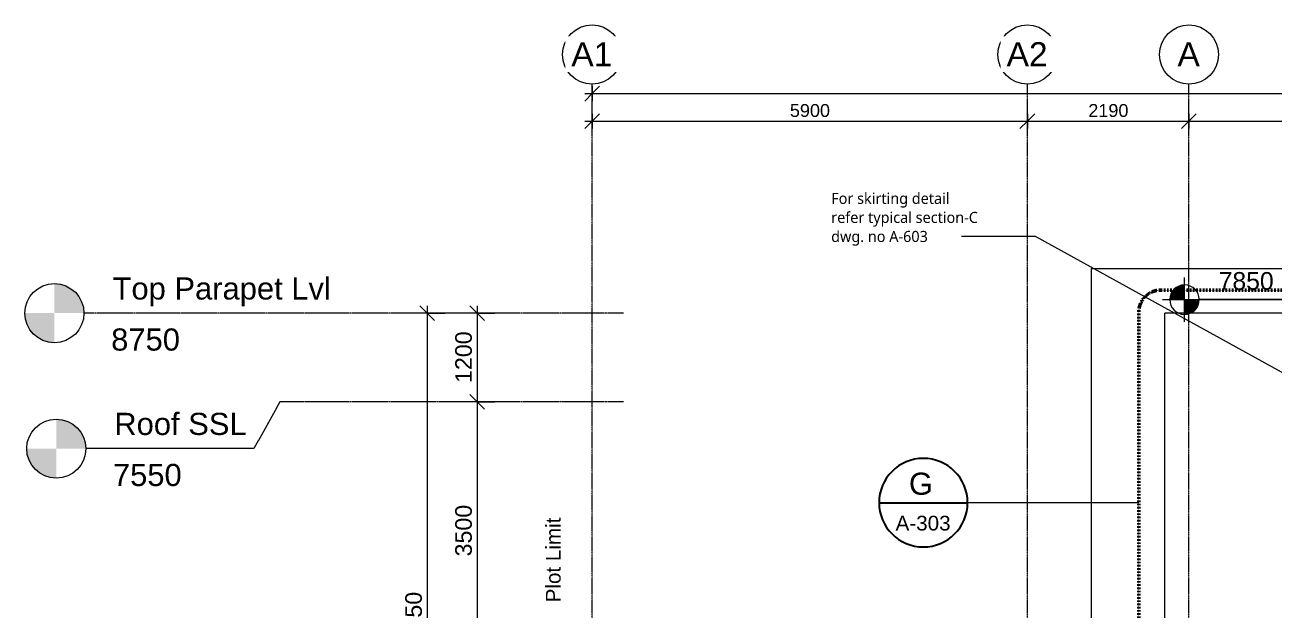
# Model space of a CAD drawing. Header units: millimetres. Extents: x -25665 to 60211, y -6376 to 13478.
# Drawn here: x -25665 to -8748, y 4741 to 12654 of the extents above; entities that cross this region are included whole.
import ezdxf

# ---------------------------------------------------------------- set-up
doc = ezdxf.new("R2010")
doc.units = ezdxf.units.MM
for name, pattern in [('Callout Boundary', [2.38125, 1.190625, -1.190625]), ('Centre', [31.75, 6.35, -4.75, 15.9, -4.75]), ('Grid Line', [22.225, 12.7, -3.175, 3.175, -3.175])]:
    doc.linetypes.add(name, pattern=pattern)
for name, color, linetype, lineweight in [('A-ANNO-DIMS', 211, 'Continuous', 9), ('A-ANNO-DIMS-100', 211, 'Continuous', 9), ('A-ANNO-SYMB', 150, 'Continuous', 9), ('A-FLOR-LEVL', 51, 'Continuous', 9), ('A-GENM', 13, 'Continuous', 9), ('A-WALL', 113, 'Continuous', 9), ('G-ANNO-DIMS', 111, 'Continuous', 9), ('G-ANNO-TEXT', 231, 'Continuous', 9), ('S-GRID', 1, 'Continuous', 9), ('S-GRID-IDEN', 1, 'Continuous', 9)]:
    doc.layers.add(name, color=color, linetype=linetype, lineweight=lineweight)
doc.styles.add('Arial', font='arial.ttf', dxfattribs={"height": 300})
doc.styles.add('Arial_1', font='arial.ttf', dxfattribs={"height": 325})
doc.styles.add('Arial_2', font='arial.ttf', dxfattribs={"height": 240})
doc.styles.add('Arial_3', font='arial.ttf', dxfattribs={"height": 225})
doc.styles.add('Arial_5', font='arial.ttf', dxfattribs={"height": 200})
doc.styles.add('Arial_9', font='arial.ttf', dxfattribs={"height": 175})
doc.styles.add('Lucida Sans Unicode_2', font='l_10646.ttf', dxfattribs={"height": 150})
doc.dimstyles.new('Ele-dim-100', dxfattribs={"dimscale": 304.8, "dimtxt": 229.558365, "dimasz": 0.656168, "dimexe": 0.492126, "dimexo": 0.0625, "dimgap": 0.016404, "dimtad": 1, "dimdec": 0, "dimrnd": 5, "dimzin": 0, "dimdsep": 46, "dimtxsty": 'Arial_3', "dimblk1": 'OBLIQUE', "dimblk2": 'OBLIQUE', "dimsah": 1, "dimcen": 0.09, "dimdle": 0.328084, "dimazin": 0, "dimtfac": 1, "dimtdec": 4, "dimtix": 1, "dimtmove": 0, "dimatfit": 3, "dimfxl": 0.787402, "dimfxlon": 1, "dimtvp": 1, "dimtolj": 1, "dimtzin": 0, "dimarcsym": 2})
doc.dimstyles.new('Ele-dim-100_1', dxfattribs={"dimscale": 304.8, "dimtxt": 229.558365, "dimasz": 0.656168, "dimexe": 0.492126, "dimexo": 0.0625, "dimgap": 0.016404, "dimtad": 1, "dimdec": 0, "dimrnd": 5, "dimzin": 0, "dimdsep": 46, "dimtxsty": 'Arial_3', "dimblk1": 'OBLIQUE', "dimblk2": 'OBLIQUE', "dimsah": 1, "dimcen": 0.09, "dimdle": 0.328084, "dimazin": 0, "dimtfac": 1, "dimtdec": 4, "dimtix": 1, "dimtmove": 2, "dimatfit": 3, "dimfxl": 0.787402, "dimfxlon": 1, "dimtvp": 1, "dimtolj": 1, "dimtzin": 0, "dimarcsym": 2})
doc.dimstyles.new('grid-dim', dxfattribs={"dimscale": 304.8, "dimtxt": 178.545395, "dimasz": 0.656168, "dimexe": 0.328084, "dimexo": 0.0625, "dimgap": 0.016404, "dimtad": 1, "dimdec": 0, "dimzin": 0, "dimdsep": 46, "dimtxsty": 'Arial_9', "dimblk1": 'OBLIQUE', "dimblk2": 'OBLIQUE', "dimsah": 1, "dimcen": 0.09, "dimdle": 0.328084, "dimazin": 0, "dimtfac": 1, "dimtdec": 4, "dimtix": 1, "dimtmove": 0, "dimatfit": 3, "dimfxl": 0.328084, "dimfxlon": 1, "dimtvp": 1, "dimtolj": 1, "dimtzin": 0, "dimarcsym": 2})

# ---------------------------------------------------------------- blocks, each defined once
blk = doc.blocks.new('Generic Models 1 - Generic Models 1-685400-Section - A')
at = {"layer": 'A-GENM'}
for p in [(-10213, 90), (-10013, 8750)]:
    blk.add_line(p, (-10213, 8750), dxfattribs=at)
blk = doc.blocks.new('Level - Standard-24867-Section - A')
at = {"layer": 'A-FLOR-LEVL'}
h = blk.add_hatch(color=256, dxfattribs=at)
edge = h.paths.add_edge_path()
edge.add_line((-25241, -1374), (-24841, -1374))
edge.add_arc((-25241, -1374), 400, 0, 90)
edge.add_line((-25241, -974), (-25241, -1374))
h = blk.add_hatch(color=256, dxfattribs=at)
edge = h.paths.add_edge_path()
edge.add_line((-25241, -1774), (-25241, -1374))
edge.add_line((-25241, -1374), (-25641, -1374))
edge.add_arc((-25241, -1374), 400, 180, 270)
blk.add_circle((-25241, -1374), 400, dxfattribs=at)
blk = doc.blocks.new('Grid - 100-grid-312781-Section - A')
at = {"layer": 'S-GRID-IDEN'}
blk.add_circle((-9888, 12254), 400, dxfattribs=at)
blk = doc.blocks.new('DIMBLOCK1-Section - A')
at = {"layer": 'A-ANNO-DIMS-100', "transparency": 16777216}
for p, q in [((-19536, 8750), (-19636, 8850)), ((-19536, 8850), (-19536, 7550)), ((-19296, 8750), (-19686, 8750)), ((-19536, 8750), (-19436, 8650)), ((-19536, 8750), (-19296, 8750)), ((-19536, 7550), (-19636, 7650)), ((-19296, 7550), (-19686, 7550)), ((-19536, 7550), (-19436, 7450)), ((-19536, 7550), (-19296, 7550))]:
    blk.add_line(p, q, dxfattribs=at)
at = {"layer": 'A-ANNO-DIMS-100', "color": 0, "transparency": 16777216, "insert": (-19833, 7804), "char_height": 225, "width": 830.65, "attachment_point": 1, "rotation": 90, "line_spacing_factor": 0.941778, "style": 'Arial_3'}
blk.add_mtext('1200', dxfattribs=at)
blk = doc.blocks.new('_Oblique')
at = {"color": 0, "linetype": 'ByBlock', "lineweight": -2}
blk.add_line((-0.5, -0.5), (0.5, 0.5), dxfattribs=at)
blk = doc.blocks.new('DIMBLOCK2-Section - A')
at = {"layer": 'A-ANNO-DIMS-100', "transparency": 16777216}
for p, q in [((-19536, 7550), (-19636, 7650)), ((-19296, 7550), (-19686, 7550)), ((-19536, 7550), (-19536, 4050)), ((-19536, 7550), (-19436, 7450)), ((-19536, 7550), (-19296, 7550)), ((-19536, 4050), (-19636, 4150)), ((-19296, 4050), (-19686, 4050)), ((-19536, 4050), (-19436, 3950)), ((-19536, 4050), (-19296, 4050))]:
    blk.add_line(p, q, dxfattribs=at)
at = {"layer": 'A-ANNO-DIMS-100', "color": 0, "transparency": 16777216, "insert": (-19833, 5454), "char_height": 225, "width": 830.65, "attachment_point": 1, "rotation": 90, "line_spacing_factor": 0.941778, "style": 'Arial_3'}
blk.add_mtext('3500', dxfattribs=at)
blk = doc.blocks.new('DIMBLOCK5-Section - A')
at = {"layer": 'A-ANNO-DIMS-100', "transparency": 16777216}
for p, q in [((-20213, 8750), (-20313, 8850)), ((-20213, 8850), (-20213, -100)), ((-19973, 8750), (-20363, 8750)), ((-20213, 8750), (-20113, 8650)), ((-20213, 8750), (-19973, 8750)), ((-19973, 0), (-20363, 0)), ((-20213, 0), (-20313, 100)), ((-20213, 0), (-20113, -100)), ((-20213, 0), (-19973, 0))]:
    blk.add_line(p, q, dxfattribs=at)
at = {"layer": 'A-ANNO-DIMS-100', "color": 0, "transparency": 16777216, "insert": (-20510, 4275), "char_height": 225, "width": 830.65, "attachment_point": 1, "rotation": 90, "line_spacing_factor": 0.941778, "style": 'Arial_3'}
blk.add_mtext('8750', dxfattribs=at)
blk = doc.blocks.new('Spot Elevations - Standard-23738-Section - A')
at = {"layer": 'G-ANNO-DIMS'}
h = blk.add_hatch(color=256, dxfattribs=at)
edge = h.paths.add_edge_path()
edge.add_line((-13444, 2986), (-13244, 2986))
edge.add_arc((-13444, 2986), 200, 0, 90)
edge.add_line((-13444, 3186), (-13444, 2986))
h = blk.add_hatch(color=256, dxfattribs=at)
edge = h.paths.add_edge_path()
edge.add_line((-13444, 2986), (-13644, 2986))
edge.add_arc((-13444, 2986), 200, 180, 270)
edge.add_line((-13444, 2786), (-13444, 2986))
for p, q in [((-13444, 2686), (-13444, 3286)), ((-13144, 2986), (-14844, 2986))]:
    blk.add_line(p, q, dxfattribs=at)
blk.add_circle((-13444, 2986), 200, dxfattribs=at)
blk = doc.blocks.new('Section - M_Callout-628330-Section - A')
at = {"layer": 'A-ANNO-SYMB', "lineweight": 25}
blk.add_line((-14088, 6182), (-12888, 6182), dxfattribs=at)
for start, end in [(0, 180), (180, 360)]:
    blk.add_arc((-13488, 6182), 600, start, end, dxfattribs=at)
blk = doc.blocks.new('DIMBLOCK36-Section - A')
at = {"layer": 'A-ANNO-DIMS-100', "transparency": 16777216}
for p, q in [((-18078, 11351), (-12078, 11351)), ((-17978, 11351), (-18078, 11251)), ((-17978, 11351), (-17878, 11451)), ((-17978, 11451), (-17978, 11251)), ((-17978, 11351), (-17978, 11451)), ((-12078, 11351), (-12178, 11251)), ((-12078, 11351), (-11978, 11451)), ((-12078, 11451), (-12078, 11251)), ((-12078, 11351), (-12078, 11451))]:
    blk.add_line(p, q, dxfattribs=at)
at = {"layer": 'A-ANNO-DIMS-100', "color": 0, "transparency": 16777216, "insert": (-15297, 11583), "char_height": 175, "width": 646.06, "attachment_point": 1, "line_spacing_factor": 0.941778, "style": 'Arial_9'}
blk.add_mtext('5900', dxfattribs=at)
blk = doc.blocks.new('DIMBLOCK37-Section - A')
at = {"layer": 'A-ANNO-DIMS-100', "transparency": 16777216}
for p, q in [((-12078, 11351), (-12178, 11251)), ((-12078, 11351), (-11978, 11451)), ((-12078, 11451), (-12078, 11251)), ((-12078, 11351), (-12078, 11451)), ((-12078, 11351), (-9888, 11351)), ((-9888, 11351), (-9988, 11251)), ((-9888, 11351), (-9788, 11451)), ((-9888, 11451), (-9888, 11251)), ((-9888, 11351), (-9888, 11451))]:
    blk.add_line(p, q, dxfattribs=at)
at = {"layer": 'A-ANNO-DIMS-100', "color": 0, "transparency": 16777216, "insert": (-11252, 11583), "char_height": 175, "width": 646.06, "attachment_point": 1, "line_spacing_factor": 0.941778, "style": 'Arial_9'}
blk.add_mtext('2190', dxfattribs=at)
blk = doc.blocks.new('DIMBLOCK38-Section - A')
at = {"layer": 'A-ANNO-DIMS-100', "transparency": 16777216}
for p, q in [((-9888, 11351), (-9988, 11251)), ((-9888, 11351), (-9788, 11451)), ((-9888, 11451), (-9888, 11251)), ((-9888, 11351), (-9888, 11451)), ((-9888, 11351), (-6728, 11351)), ((-6728, 11351), (-6828, 11251)), ((-6728, 11351), (-6628, 11451)), ((-6728, 11451), (-6728, 11251)), ((-6728, 11351), (-6728, 11451))]:
    blk.add_line(p, q, dxfattribs=at)
at = {"layer": 'A-ANNO-DIMS-100', "color": 0, "transparency": 16777216, "insert": (-8577, 11583), "char_height": 175, "width": 646.06, "attachment_point": 1, "line_spacing_factor": 0.941778, "style": 'Arial_9'}
blk.add_mtext('3160', dxfattribs=at)
blk = doc.blocks.new('DIMBLOCK43-Section - A')
at = {"layer": 'A-ANNO-DIMS-100', "transparency": 16777216}
for p, q in [((-18078, 11724), (7012, 11724)), ((-17978, 11724), (-18078, 11624)), ((-17978, 11724), (-17878, 11824)), ((-17978, 11824), (-17978, 11624)), ((-17978, 11724), (-17978, 11824)), ((6912, 11724), (6812, 11624)), ((6912, 11724), (7012, 11824)), ((6912, 11824), (6912, 11624)), ((6912, 11724), (6912, 11824))]:
    blk.add_line(p, q, dxfattribs=at)
at = {"layer": 'A-ANNO-DIMS-100', "color": 0, "transparency": 16777216, "insert": (-5869, 11956), "char_height": 175, "width": 807.57, "attachment_point": 1, "line_spacing_factor": 0.941778, "style": 'Arial_9'}
blk.add_mtext('24890', dxfattribs=at)

msp = doc.modelspace()

# ---------------------------------------------------------------- linework, layer by layer
at = {"layer": 'A-ANNO-SYMB', "linetype": 'Callout Boundary', "lineweight": 50}
for p, q in [((-6066, 9063.1), (-10267.7, 9063.1)), ((-10567.7, 8763.1), (-10567.7, -636.1))]:
    msp.add_line(p, q, dxfattribs=at)
at = {"layer": 'A-ANNO-SYMB'}
msp.add_line((-10567.7, 6181.5), (-12887.9, 6181.5), dxfattribs=at)
at = {"layer": 'A-ANNO-SYMB', "linetype": 'Callout Boundary', "lineweight": 50}
msp.add_arc((-10267.7, 8763.1), 300, 90, 180, dxfattribs=at)
at = {"layer": 'A-FLOR-LEVL', "linetype": 'Centre'}
msp.add_line((-17553.6, 8750), (-24864.5, 8750), dxfattribs=at)
at = {"layer": 'A-FLOR-LEVL'}
msp.add_line((-22564, 6915), (-24840.8, 6915), dxfattribs=at)
at = {"layer": 'A-WALL'}
for p, q in [((-11212.8, 9350), (-11212.8, 78.8)), ((5037.2, 9350), (-11212.8, 9350)), ((-7027.8, 8750), (-10012.8, 8750))]:
    msp.add_line(p, q, dxfattribs=at)
at = {"layer": 'G-ANNO-DIMS'}
msp.add_line((-8562.9, 8933.6), (-9748.1, 8933.6), dxfattribs=at)
at = {"layer": 'G-ANNO-TEXT', "color": 7}
for p, q in [((-12204.2, 9789.1), (-12972.9, 9789.1)), ((-11966.9, 9789.1), (-12204.2, 9789.1)), ((-8342.7, 7790.5), (-11966.9, 9789.1))]:
    msp.add_line(p, q, dxfattribs=at)
at = {"layer": 'S-GRID', "linetype": 'Grid Line'}
for p, q in [((-17977.8, -653.8), (-17977.8, 11854.4)), ((-12077.9, -653.8), (-12077.9, 11854.4)), ((-9887.8, -653.8), (-9887.8, 11854.4))]:
    msp.add_line(p, q, dxfattribs=at)

# ---------------------------------------------------------------- block references
at = {"layer": 'A-ANNO-SYMB', "lineweight": 25}
msp.add_blockref('Section - M_Callout-628330-Section - A', (0, 0), dxfattribs=at)
at = {"layer": 'A-FLOR-LEVL'}
for p in [(-23.7, 10123.8), (0, 8288.8)]:
    msp.add_blockref('Level - Standard-24867-Section - A', p, dxfattribs=at)
at = {"layer": 'A-GENM'}
msp.add_blockref('Generic Models 1 - Generic Models 1-685400-Section - A', (0, 0), dxfattribs=at)
at = {"layer": 'G-ANNO-DIMS', "extrusion": (0, 0, -1)}
msp.add_blockref('Spot Elevations - Standard-23738-Section - A', (23391.9, 5947.5), dxfattribs=at)
at = {"layer": 'S-GRID-IDEN'}
for p in [(-8090, 0), (-2190, 0), (0, 0)]:
    msp.add_blockref('Grid - 100-grid-312781-Section - A', p, dxfattribs=at)

# ---------------------------------------------------------------- texts
at = {"layer": 'A-ANNO-SYMB', "attachment_point": 1}
for s, insert, char_height, width, style in [('G', (-13683.8, 6589.1), 300, 400.844, 'Arial'), ('A-303', (-13864.3, 6005.1), 200, 921.941, 'Arial_5')]:
    msp.add_mtext(s, dxfattribs=dict(at, insert=insert, char_height=char_height, width=width, style=style))
at = {"layer": 'A-FLOR-LEVL', "char_height": 300, "attachment_point": 1, "style": 'Arial', "bg_fill": 3, "box_fill_scale": 1.25, "bg_fill_color": 256, "bg_fill_true_color": 13158600, "bg_fill_transparency": 0}
for s, insert, width in [('Top Parapet Lvl', (-24477.3, 9234.4), 3663.712), ('8750', (-24496.1, 8542.6), 1154.43), ('Roof SSL', (-24453.6, 7399.4), 2212.657), ('7550', (-24472.3, 6707.6), 1154.43)]:
    msp.add_mtext(s, dxfattribs=dict(at, insert=insert, width=width))
at = {"layer": 'G-ANNO-DIMS', "insert": (-9485.3, 9306.4), "char_height": 240, "width": 893.244, "attachment_point": 1, "line_spacing_factor": 0.941778, "style": 'Arial_2'}
msp.add_mtext('7850', dxfattribs=at)
at = {"layer": 'G-ANNO-TEXT', "color": 7, "char_height": 150, "attachment_point": 1, "style": 'Lucida Sans Unicode_2'}
for s, insert, width in [('For skirting detail ', (-14737.1, 10380), 2276.793), ('refer typical section-C ', (-14737.1, 10122), 2821.94), ('dwg. no A-603', (-14737.1, 9864.1), 1891.983)]:
    msp.add_mtext(s, dxfattribs=dict(at, insert=insert, width=width))
at = {"layer": 'G-ANNO-TEXT', "color": 7, "insert": (-18604.5, 4831.3), "char_height": 200, "width": 1435.021, "attachment_point": 1, "rotation": 90, "style": 'Arial_5'}
msp.add_mtext('Plot Limit', dxfattribs=at)

# ---------------------------------------------------------------- dimensions: what is measured, and where the dimension line sits
at = {"layer": 'A-ANNO-DIMS'}
for base, p1, p2, override, picture, middle in [((-12077.9, 11351.2), (-17977.8, 11451.2), (-12077.9, 11451.2), {"dimpost": '<>', "dimfxl": 5899.960706}, 'DIMBLOCK36-Section - A', (-15027.8, 11445.6)), ((-9887.8, 11351.2), (-12077.9, 11451.2), (-9887.8, 11451.2), {"dimpost": '<>', "dimfxl": 2190.038539}, 'DIMBLOCK37-Section - A', (-10982.8, 11445.6)), ((-6727.8, 11351.2), (-9887.8, 11451.2), (-6727.8, 11451.2), {"dimpost": '<>', "dimfxl": 3160.000082}, 'DIMBLOCK38-Section - A', (-8307.8, 11445.6))]:
    dim = msp.add_linear_dim(base=base, p1=p1, p2=p2, dimstyle='grid-dim', override=override, dxfattribs=at)
    dim.commit()
    dim.dimension.update_dxf_attribs({"geometry": picture, "text_midpoint": middle})
dim = msp.add_linear_dim(base=(-20213.2, 0), p1=(-19973.2, 8750), p2=(-19973.2, 0), angle=90, dimstyle='Ele-dim-100_1', override={"dimpost": '<>', "dimfxl": 8750}, dxfattribs=at)
dim.commit()
dim.dimension.update_dxf_attribs({"geometry": 'DIMBLOCK5-Section - A', "text_midpoint": (-20360.3, 4690.3), "dimtype": 160, "text_rotation": 90})
for base, p1, p2, override, picture, middle in [((-19536.1, 7550), (-19296.1, 8750), (-19296.1, 7550), {"dimpost": '<>', "dimfxl": 1200}, 'DIMBLOCK1-Section - A', (-19656, 8150)), ((-19536.1, 4050), (-19296.1, 7550), (-19296.1, 4050), {"dimpost": '<>', "dimfxl": 3500}, 'DIMBLOCK2-Section - A', (-19656, 5800))]:
    dim = msp.add_linear_dim(base=base, p1=p1, p2=p2, angle=90, dimstyle='Ele-dim-100', override=override, dxfattribs=at)
    dim.commit()
    dim.dimension.update_dxf_attribs({"geometry": picture, "text_midpoint": middle})

# ---------------------------------------------------------------- next in the draw order: linework, layer by layer
at = {"layer": 'A-FLOR-LEVL'}
msp.add_line((-22208.1, 7550), (-22564, 6915), dxfattribs=at)
at = {"layer": 'A-FLOR-LEVL', "linetype": 'Centre'}
msp.add_line((-17553.6, 7550), (-22208.1, 7550), dxfattribs=at)

# ---------------------------------------------------------------- next in the draw order: texts
at = {"layer": 'S-GRID-IDEN', "char_height": 325, "attachment_point": 1, "style": 'Arial_1', "bg_fill": 3, "box_fill_scale": 1.25, "bg_fill_color": 256, "bg_fill_true_color": 13158600, "bg_fill_transparency": 0}
for s, insert, width in [('A1', (-18259, 12421.2), 673.417), ('A2', (-12359, 12421.2), 673.417), ('A', (-10043.5, 12421.2), 368.776)]:
    msp.add_mtext(s, dxfattribs=dict(at, insert=insert, width=width))

# ---------------------------------------------------------------- next in the draw order: dimensions: what is measured, and where the dimension line sits
at = {"layer": 'A-ANNO-DIMS'}
dim = msp.add_linear_dim(base=(6912.2, 11723.7), p1=(-17977.8, 11823.7), p2=(6912.2, 11823.7), dimstyle='grid-dim', override={"dimpost": '<>', "dimfxl": 24889.999246}, dxfattribs=at)
dim.commit()
dim.dimension.update_dxf_attribs({"geometry": 'DIMBLOCK43-Section - A', "text_midpoint": (-5532.8, 11818)})

doc.saveas('drawing.dxf')
